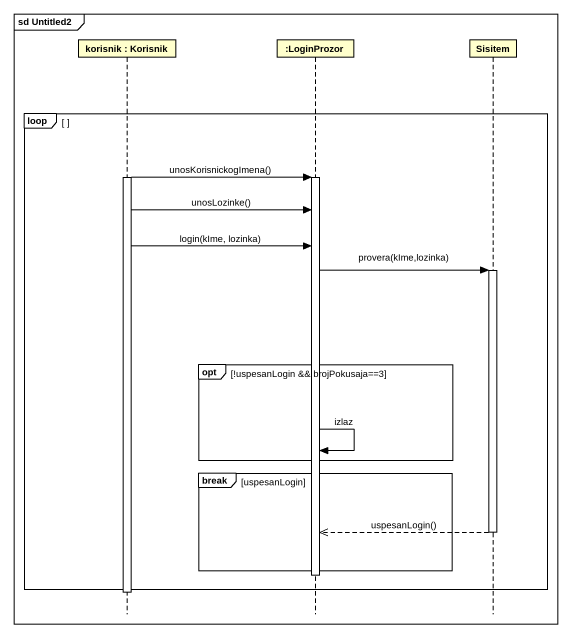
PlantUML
@startuml
mainframe sd Untitled2
hide footbox
participant "korisnik : Korisnik" as korisnik
participant ":LoginProzor" as LoginProzor
participant Sisitem

loop
  activate korisnik
  korisnik -> LoginProzor : unosKorisnickogImena()
  activate LoginProzor
  korisnik -> LoginProzor : unosLozinke()
  korisnik -> LoginProzor : login(kIme, lozinka)
  LoginProzor -> Sisitem : provera(kIme,lozinka)
  activate Sisitem
  opt !uspesanLogin && brojPokusaja==3
    LoginProzor -> LoginProzor : izlaz
  end
  break uspesanLogin
    Sisitem -->> LoginProzor : uspesanLogin()
    deactivate Sisitem
  end
  deactivate LoginProzor
end
deactivate korisnik
@enduml
